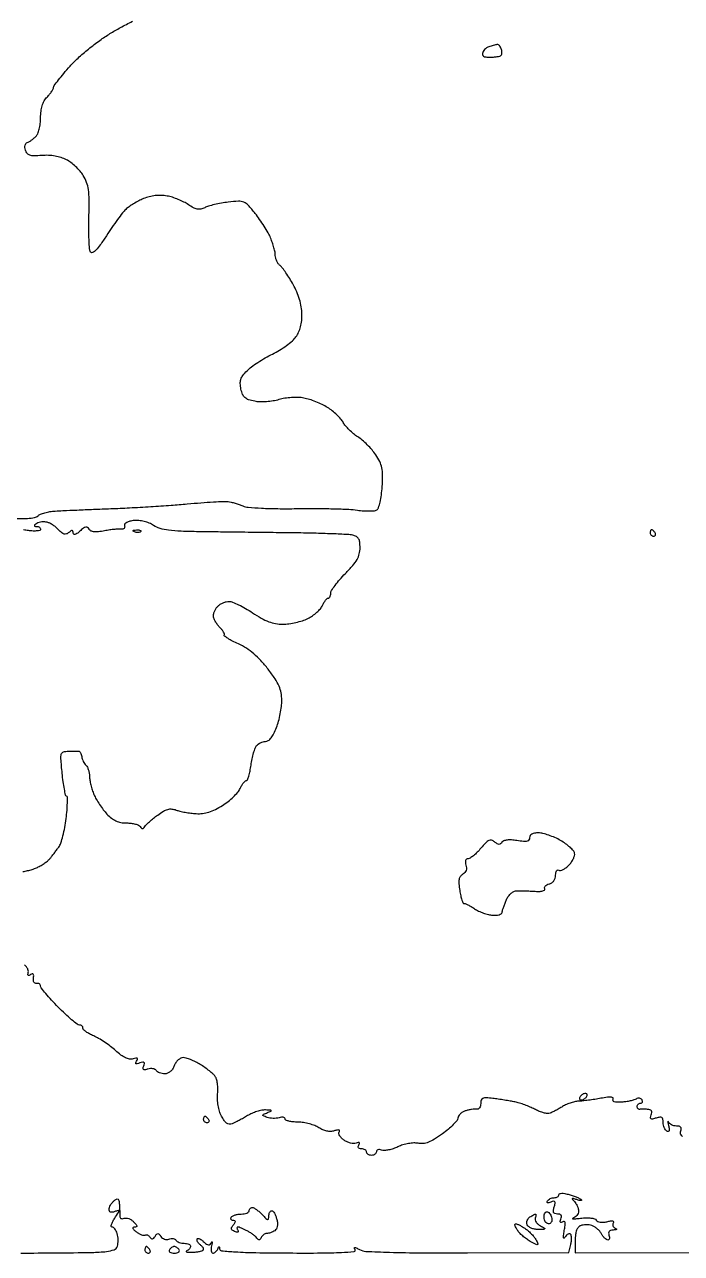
# Model space of a CAD drawing. Extents: x 0 to 102, y 0 to 135.
# Drawn here: x 51.7 to 68.74, y -0.01 to 31.89 of the extents above; entities that cross this region are included whole.
import ezdxf

# ---------------------------------------------------------------- set-up
doc = ezdxf.new("R2010")
doc.units = 0
doc.header["$MEASUREMENT"] = 0

msp = doc.modelspace()

# ---------------------------------------------------------------- linework, layer by layer
for points in [[(51.507437, 19.072223, 0.022229), (51.773407, 19.075423, 0.03048), (51.954638, 19.096802, 0.14567), (52.046606, 19.143249, -0.094953), (52.111094, 19.184369, -0.027713), (52.2232, 19.221879, -0.026764), (52.356735, 19.250895, -0.025773), (52.4943, 19.265936, -0.003043), (52.68948, 19.275955, -0.000535), (53.056361, 19.292156, -0.00058), (53.486624, 19.310194, -0.000522), (53.9325, 19.327903, 0.003471), (54.418361, 19.35007, 0.00237), (54.970172, 19.381709, 0.002388), (55.501952, 19.417279, 0.004819), (55.9206, 19.451348, -0.003821), (56.27315, 19.480747, -0.004916), (56.597664, 19.502106, -0.003799), (56.86956, 19.515248, -0.042157), (56.9781, 19.510516, -0.026749), (57.057923, 19.495882, -0.012439), (57.159726, 19.468835, -0.012283), (57.265454, 19.43507, -0.016764), (57.3588, 19.399163, 0.078985), (57.503154, 19.363364, 0.00869), (57.844419, 19.340097, 0.01), (58.26822, 19.327085, 0.006638), (58.7547, 19.328341, -0.004898), (59.237283, 19.331265, -0.00528), (59.707893, 19.324536, -0.005002), (60.111437, 19.310461, -0.025095), (60.336411, 19.289013, 0.018278), (60.496288, 19.27157, 0.021684), (60.648123, 19.267202, 0.021131), (60.774776, 19.27441, 0.114108), (60.839633, 19.29636, 0.175084), (60.883746, 19.351975, 0.024129), (60.924604, 19.496421, 0.024683), (60.958064, 19.682344, 0.016791), (60.978483, 19.896358, 0.014569), (60.988187, 20.195676, 0.050746), (60.969262, 20.387913, 0.064473), (60.914952, 20.54735, 0.034792), (60.810505, 20.727, 0.028643), (60.714234, 20.852734, 0.019028), (60.590553, 20.985823, 0.019177), (60.460162, 21.106232, 0.035077), (60.343872, 21.1923, -0.029926), (60.233973, 21.271901, -0.022828), (60.123484, 21.371246, -0.023296), (60.028264, 21.474234, -0.049141), (59.966747, 21.563876, 0.053544), (59.903271, 21.654653, 0.023011), (59.800961, 21.761605, 0.022452), (59.680511, 21.866539, 0.027554), (59.558818, 21.952808, 0.02752), (59.42228, 22.028565, 0.017655), (59.256474, 22.10186, 0.017744), (59.088523, 22.162299, 0.031491), (58.945948, 22.198247, 0.037593), (58.798229, 22.214394, 0.023987), (58.625369, 22.211932, 0.023797), (58.451017, 22.192713, 0.033443), (58.298459, 22.157919, -0.033238), (58.14992, 22.123978, -0.022384), (57.977018, 22.10428, -0.022588), (57.807252, 22.100289, -0.040969), (57.669193, 22.114637, -0.03307), (57.511437, 22.155181, -0.103101), (57.416916, 22.209697, -0.112958), (57.35687, 22.294305, -0.044037), (57.313659, 22.431936, -0.042014), (57.29463, 22.575008, -0.092004), (57.309476, 22.68411, -0.084928), (57.363592, 22.786012, -0.031952), (57.470658, 22.907712, -0.0368), (57.583707, 23.005242, -0.0143), (57.753189, 23.123612, -0.014066), (57.944788, 23.241857, -0.016941), (58.131387, 23.341609, 0.022932), (58.314202, 23.442171, 0.020434), (58.494433, 23.562747, 0.020934), (58.647519, 23.684616, 0.057655), (58.740536, 23.786199, 0.051749), (58.810065, 23.906843, 0.041182), (58.859798, 24.048745, 0.037991), (58.888688, 24.208569, 0.030749), (58.895905, 24.382766, 0.038627), (58.878301, 24.563148, 0.028288), (58.83222, 24.759021, 0.027271), (58.761733, 24.956928, 0.028252), (58.670833, 25.143592, 0.011741), (58.578404, 25.300213, 0.012541), (58.480655, 25.448857, 0.012181), (58.390501, 25.572209, 0.055699), (58.329008, 25.636034, -0.065503), (58.281458, 25.687357, -0.044432), (58.241286, 25.756295, -0.044425), (58.213919, 25.83126, -0.065403), (58.2048, 25.900676, 0.04962), (58.196666, 25.982441, 0.016156), (58.168896, 26.100706, 0.015924), (58.129362, 26.230912, 0.017289), (58.082575, 26.354761, 0.028247), (58.016271, 26.491233, 0.012737), (57.914893, 26.662599, 0.012564), (57.798379, 26.838588, 0.016755), (57.68338, 26.991939, 0.016142), (57.500251, 27.205331, 0.10922), (57.387006, 27.284768, 0.112197), (57.252142, 27.308012, 0.017447), (56.980755, 27.284157, 0.013875), (56.804333, 27.257438, 0.013101), (56.626231, 27.220544, 0.013183), (56.470318, 27.179597, 0.043768), (56.371593, 27.141229, -0.05932), (56.26815, 27.104678, -0.100997), (56.1768, 27.102866, -0.080596), (56.078276, 27.137974, -0.027225), (55.948593, 27.218846, 0.035861), (55.834305, 27.287408, 0.020399), (55.687568, 27.354325, 0.02029), (55.533527, 27.409944, 0.031415), (55.396307, 27.443977, 0.036812), (55.242779, 27.460423, 0.035881), (55.087159, 27.454412, 0.035711), (54.933281, 27.426136, 0.035679), (54.784944, 27.376245, 0.020796), (54.658809, 27.317268, 0.016158), (54.526675, 27.243138, 0.016436), (54.407812, 27.165865, 0.037538), (54.324997, 27.098297, 0.03678), (54.241717, 27.0067, 0.007715), (54.110704, 26.833972, 0.00805), (53.964692, 26.628312, 0.007543), (53.822105, 26.413594, -0.010612), (53.661921, 26.175559, -0.039), (53.546239, 26.035827, -0.084964), (53.464458, 25.975975, -0.38549), (53.412363, 25.990594, -0.120441), (53.386432, 26.068427, -0.008155), (53.371008, 26.303313, -0.011319), (53.363453, 26.587037, -0.008229), (53.367391, 26.9028, 0.007532), (53.373576, 27.34879, 0.033526), (53.35573, 27.609961, 0.054499), (53.308617, 27.799084, 0.051574), (53.221166, 27.977343, 0.03944), (53.136762, 28.091184, 0.025449), (53.022691, 28.209363, 0.025563), (52.898533, 28.314169, 0.043206), (52.783505, 28.386866, 0.044442), (52.647065, 28.442699, 0.032606), (52.487944, 28.480697, 0.031181), (52.316863, 28.499052, 0.030986), (52.144466, 28.49605, -0.016267), (51.943951, 28.486652, -0.081765), (51.833279, 28.503249, -0.144796), (51.765954, 28.549271, -0.094341), (51.720876, 28.632685, -0.054358), (51.707348, 28.699861, -0.077929), (51.711312, 28.760363, -0.098767), (51.731624, 28.806109, -0.159913), (51.765485, 28.831262, 0.053626), (51.811508, 28.852308, 0.020118), (51.871062, 28.891009, 0.019658), (51.933061, 28.938713, 0.022571), (51.988211, 28.989096, 0.097285), (52.037598, 29.062629, 0.036023), (52.077664, 29.181354, 0.033267), (52.104587, 29.323695, 0.030117), (52.1136, 29.473191, -0.030614), (52.123986, 29.642665, -0.045296), (52.155435, 29.78811, -0.05123), (52.208305, 29.91115, -0.060525), (52.2828, 30.01351, 0.018), (52.347581, 30.088267, 0.022084), (52.402297, 30.162705, 0.021238), (52.442119, 30.228061, 0.126867), (52.452, 30.266375, -0.160411), (52.466825, 30.311395, -0.005854), (52.576973, 30.456912, -0.010176), (52.714424, 30.626888, -0.00691), (52.87744, 30.814958, -0.02555), (53.084259, 31.024412, -0.013977), (53.357362, 31.260429, -0.013899), (53.648872, 31.485244, -0.021487), (53.91379, 31.661159, -0.01064), (54.184756, 31.816999, -0.007588), (54.494353, 31.980339, -0.007665)], [(51.653584, 9.90564, 0.019505), (51.774556, 9.928961, 0.019271), (51.897807, 9.962805, 0.027534), (52.003869, 10.002918, 0.024292), (52.10243, 10.052391, 0.019796), (52.202899, 10.114455, 0.020235), (52.290956, 10.179121, 0.048272), (52.349127, 10.235568, 0.008563), (52.399682, 10.297218, 0.00406), (52.462812, 10.37829, 0.004022), (52.527488, 10.464178, 0.005683), (52.583599, 10.541781, 0.072393), (52.63655, 10.64599, 0.017394), (52.692283, 10.832204, 0.017503), (52.741808, 11.052621, 0.016552), (52.776866, 11.2801, 0.009799), (52.798619, 11.496436, 0.015544), (52.807838, 11.682406, 0.009507), (52.807752, 11.833909, 0.299614), (52.787623, 11.863219, -0.24551), (52.763057, 11.892237, -0.007897), (52.73079, 12.047266, -0.01357), (52.699757, 12.236823, -0.00881), (52.673723, 12.45735, -0.004777), (52.639394, 12.836318, -0.087339), (52.650652, 12.956435, -0.262274), (52.704565, 13.010859, -0.069392), (52.830344, 13.0284, 0.00099), (52.916485, 13.028571, 0.001148), (52.998461, 13.029083, 0.001021), (53.067857, 13.029818, 0.006836), (53.102348, 13.030726, -0.207573), (53.126124, 13.021522, -0.068479), (53.149463, 12.991161, -0.054572), (53.168937, 12.946305, -0.038725), (53.181085, 12.892769, 0.045003), (53.195572, 12.832439, 0.030744), (53.2222, 12.76712, 0.03105), (53.255975, 12.706828, 0.053221), (53.292137, 12.662023, -0.083057), (53.326867, 12.613341, -0.037353), (53.356027, 12.540177, -0.035649), (53.375927, 12.456437, -0.040535), (53.3826, 12.374263, 0.042322), (53.390635, 12.279509, 0.018097), (53.416582, 12.154953, 0.017753), (53.453989, 12.023418, 0.022315), (53.498283, 11.904733, 0.029251), (53.558317, 11.783654, 0.016539), (53.64422, 11.644127, 0.016468), (53.740466, 11.508705, 0.025916), (53.832643, 11.39985, 0.038488), (53.950768, 11.29212, 0.059396), (54.068903, 11.220692, 0.061493), (54.197397, 11.180615, 0.044906), (54.346468, 11.1672, -0.029337), (54.463698, 11.160316, -0.035503), (54.571914, 11.139696, -0.038262), (54.657829, 11.109714, -0.15241), (54.699482, 11.073568, 0.051763), (54.729917, 11.03411, 0.206256), (54.757403, 11.022374, 0.205144), (54.784915, 11.034264, 0.051198), (54.815452, 11.073946, -0.061196), (54.854468, 11.122609, -0.011422), (54.938353, 11.200741, -0.012079), (55.041292, 11.287957, -0.010778), (55.15225, 11.373573, -0.024033), (55.300424, 11.472264, -0.068383), (55.414257, 11.52079, -0.09029), (55.517666, 11.529739, -0.06749), (55.629323, 11.503766, 0.032512), (55.727827, 11.473477, 0.013593), (55.863837, 11.445037, 0.013382), (56.011513, 11.422387, 0.016909), (56.149099, 11.409747, 0.044196), (56.316993, 11.414876, 0.045074), (56.480228, 11.449491, 0.040562), (56.648825, 11.516855, 0.025731), (56.833275, 11.620672, 0.025832), (56.979115, 11.723858, 0.023974), (57.117377, 11.84399, 0.024723), (57.229851, 11.962785, 0.070394), (57.291004, 12.058597, -0.024407), (57.332181, 12.138403, -0.033015), (57.377406, 12.205782, -0.03472), (57.420443, 12.254207, -0.196167), (57.451796, 12.267, 0.306577), (57.480477, 12.28641, 0.020401), (57.515376, 12.385043, 0.023836), (57.54874, 12.514828, 0.01506), (57.575788, 12.66885, -0.01528), (57.60424, 12.83045, -0.017188), (57.64162, 12.983721, -0.016658), (57.68201, 13.111172, -0.083374), (57.718231, 13.17645, -0.071746), (57.761295, 13.216941, -0.045805), (57.821042, 13.251136, -0.045191), (57.887263, 13.274409, -0.061989), (57.949865, 13.2822, 0.157165), (58.021974, 13.30544, 0.069998), (58.094914, 13.37523, 0.050788), (58.166818, 13.488351, 0.024984), (58.235606, 13.644578, 0.025919), (58.288638, 13.808448, 0.01699), (58.333347, 14.001848, 0.017103), (58.364114, 14.193711, 0.03121), (58.374, 14.351943, 0.045942), (58.355987, 14.547575, 0.058098), (58.302396, 14.721, 0.044442), (58.198043, 14.909949, 0.015517), (58.016277, 15.162174, 0.022261), (57.831805, 15.381188, 0.030345), (57.645724, 15.560047, 0.032903), (57.452852, 15.703397, 0.035831), (57.248091, 15.815723, -0.011609), (57.093655, 15.89096, -0.020552), (56.970549, 15.961061, -0.017158), (56.88165, 16.020978, -0.461294), (56.879663, 16.046063, 0.291081), (56.88558, 16.07266, 0.046062), (56.86172, 16.123383, 0.038956), (56.818645, 16.185066, 0.024483), (56.75955, 16.25025, -0.036574), (56.697499, 16.322109, -0.034193), (56.645032, 16.40382, -0.036032), (56.608702, 16.482948, -0.089837), (56.5974, 16.545343, -0.072518), (56.6061, 16.605013, -0.038733), (56.632902, 16.674736, -0.03757), (56.672001, 16.743099, -0.047729), (56.718257, 16.799143, -0.058031), (56.776736, 16.845422, -0.038948), (56.852593, 16.884498, -0.039072), (56.933172, 16.911176, -0.060477), (57.005856, 16.92, -0.095917), (57.096792, 16.902393, -0.017881), (57.252868, 16.833021, -0.018565), (57.431916, 16.737256, -0.01602), (57.6126, 16.6239, 0.019453), (57.841062, 16.482745, 0.03915), (58.032939, 16.393283, 0.046452), (58.21309, 16.344358, 0.043208), (58.403651, 16.327931, 0.034283), (58.559629, 16.338698, 0.021865), (58.738559, 16.371475, 0.021954), (58.912015, 16.419258, 0.037664), (59.0508, 16.475981, 0.035321), (59.170276, 16.546613, 0.030848), (59.284452, 16.636364, 0.032102), (59.377603, 16.730764, 0.075423), (59.430411, 16.81425, -0.02653), (59.467113, 16.887136, -0.035392), (59.508349, 16.948685, -0.038191), (59.548209, 16.992569, -0.191558), (59.578461, 17.0046, 0.187823), (59.603103, 17.014195, 0.08926), (59.624042, 17.041733, 0.069081), (59.63824, 17.082634, 0.049082), (59.643, 17.131009, -0.142975), (59.663485, 17.201182, -0.017696), (59.754831, 17.333722, -0.019728), (59.877911, 17.486462, -0.015136), (60.0237, 17.643585, 0.016677), (60.213954, 17.8499, 0.048449), (60.325725, 18.008215, 0.06682), (60.384404, 18.153237, 0.062843), (60.4044, 18.311705, 0.030216), (60.395662, 18.456162, 0.102306), (60.365675, 18.545236, 0.13466), (60.308267, 18.601402, 0.070082), (60.21405, 18.637599, 0.044376), (60.084031, 18.655681, 0.002565), (59.681995, 18.673526, 0.003885), (59.202463, 18.688616, 0.002846), (58.6701, 18.698198, 0.000032), (58.077415, 18.705454, 0.000023), (57.414807, 18.713493, 0.000023), (56.783752, 18.721092, 0.000049), (56.297564, 18.726877, -0.005778), (55.757142, 18.739501, -0.024039), (55.432374, 18.766511, -0.040482), (55.212567, 18.813813, -0.07192), (55.045041, 18.891962, 0.047242), (54.932896, 18.951154, 0.036146), (54.801146, 18.994666, 0.036319), (54.665364, 19.01855, 0.049542), (54.541178, 19.018862, 0.031934), (54.430032, 19.000886, 0.0695), (54.34943, 18.970274, 0.110341), (54.303591, 18.929946, 0.210936), (54.293389, 18.882934, -0.097047), (54.293735, 18.842678, -0.145076), (54.277814, 18.81157, -0.148638), (54.247868, 18.794642, -0.103547), (54.208789, 18.794133, 0.061932), (54.147628, 18.798398, 0.011831), (54.036336, 18.789728, 0.01245), (53.906137, 18.773196, 0.011169), (53.772095, 18.749698, -0.020056), (53.614789, 18.724994, -0.056054), (53.503295, 18.724585, -0.087277), (53.425861, 18.747055, -0.141095), (53.375409, 18.792835, 0.106983), (53.333304, 18.836542, 0.200673), (53.285977, 18.845881, 0.110743), (53.224892, 18.818467, 0.023286), (53.133965, 18.743574, -0.021245), (53.056405, 18.679158, -0.093466), (53.003456, 18.652647, -0.274635), (52.973181, 18.660644, -0.196602), (52.9596, 18.693847, 0.062585), (52.953684, 18.740923, 0.310362), (52.934654, 18.757577, 0.179548), (52.902149, 18.749682, 0.024791), (52.845542, 18.707258, -0.082434), (52.782855, 18.670677, -0.15428), (52.724798, 18.66733, -0.113264), (52.662974, 18.699056, -0.033898), (52.586262, 18.773065, 0.034521), (52.519347, 18.837461, 0.026664), (52.438358, 18.898252, 0.027302), (52.356222, 18.947039, 0.056464), (52.286686, 18.973897, 0.053847), (52.219136, 18.983981, 0.040242), (52.143857, 18.98098, 0.041103), (52.07253, 18.966339, 0.070152), (52.017215, 18.941326, 0.01642), (51.963873, 18.905022, 0.206584), (51.951769, 18.884502, 0.404466), (51.961859, 18.871041, 0.036678), (52.00785, 18.867095, -0.06936), (52.048268, 18.860956, -0.084605), (52.082536, 18.844061, -0.098662), (52.10546, 18.819317, -0.138516), (52.1136, 18.790499, -0.333779), (52.093676, 18.763977, -0.044315), (52.020408, 18.749611, -0.037027), (51.917972, 18.746432, -0.022046), (51.79635, 18.757049, -0.020794), (51.67279, 18.778609, -0.028456)], [(68.773347, 3.026712, -0.110055), (68.733207, 3.06787, -0.125198), (68.717425, 3.11808, -0.105856), (68.726067, 3.173213, 0.085331), (68.737018, 3.228322, 0.18913), (68.72265, 3.267938, 0.157754), (68.682408, 3.291847, 0.055848), (68.614995, 3.2994, -0.060696), (68.550387, 3.307272, -0.056998), (68.488084, 3.330464, -0.061241), (68.437268, 3.364677, -0.106743), (68.406931, 3.40515, 0.08768), (68.394141, 3.423628, 0.677686), (68.387488, 3.420809, 0.048128), (68.392053, 3.38208, 0.008272), (68.408944, 3.309956, -0.021709), (68.42705, 3.222079, -0.113556), (68.423796, 3.173126, -0.326562), (68.402272, 3.156864, -0.143291), (68.365864, 3.166898, -0.105924), (68.329958, 3.201343, -0.051295), (68.299714, 3.257692, -0.047625), (68.279143, 3.325407, -0.049978), (68.2722, 3.394694, 0.049798), (68.263858, 3.478243, 0.207798), (68.235585, 3.518799, 0.180329), (68.183488, 3.529111, 0.036497), (68.090202, 3.506838, -0.021662), (67.996647, 3.481548, -0.194319), (67.955524, 3.488318, -0.309717), (67.941909, 3.518555, -0.047236), (67.960647, 3.585737, 0.069459), (67.974715, 3.646444, 0.164934), (67.963927, 3.690929, 0.165674), (67.928359, 3.719551, 0.070224), (67.867695, 3.732418, 0.00873), (67.807376, 3.735518, 0.008469), (67.746371, 3.736551, 0.008409), (67.692706, 3.735648, 0.030752), (67.65885, 3.732418, -0.137085), (67.634686, 3.735231, -0.119953), (67.614038, 3.750194, -0.101574), (67.600172, 3.775428, -0.075146), (67.5954, 3.807, -0.105053), (67.602258, 3.83928, -0.099167), (67.621718, 3.866749, -0.09642), (67.650793, 3.88516, -0.093332), (67.684993, 3.8916, 0.111402), (67.714931, 3.898354, 0.183522), (67.732658, 3.916857, 0.159256), (67.735037, 3.94472, 0.080893), (67.721447, 3.97758, 0.116283), (67.693498, 4.005546, 0.101326), (67.654571, 4.019852, 0.093912), (67.610581, 4.018223, 0.084441), (67.568404, 4.000748, -0.068817), (67.511963, 3.975282, -0.018499), (67.416461, 3.950954, -0.018375), (67.304839, 3.931137, -0.018072), (67.191443, 3.919437, -0.020504), (67.072047, 3.916372, -0.07787), (66.998734, 3.929014, -0.210729), (66.969116, 3.956142, -0.246684), (66.971748, 3.993753, 0.333226), (66.968574, 4.02903, 0.192151), (66.928353, 4.048861, 0.0536), (66.828895, 4.046007, 0.011229), (66.656606, 4.018513, -0.006967), (66.49821, 3.991849, -0.00592), (66.330303, 3.968016, -0.005975), (66.176892, 3.949953, -0.016705), (66.068879, 3.942178, 0.048165), (65.970904, 3.928901, 0.025798), (65.853538, 3.894828, 0.025441), (65.736319, 3.847329, 0.036058), (65.638026, 3.792612, -0.015528), (65.546735, 3.736768, -0.014831), (65.450766, 3.685792, -0.01495), (65.36342, 3.64587, -0.050112), (65.303347, 3.627374, -0.095372), (65.240837, 3.626851, -0.026245), (65.144716, 3.649792, -0.025515), (65.036403, 3.687836, -0.024171), (64.9305, 3.737323, 0.02036), (64.814871, 3.792431, 0.013071), (64.6767, 3.847281, 0.013137), (64.538386, 3.89396, 0.023907), (64.4229, 3.923622, 0.007639), (64.30307, 3.946459, 0.00379), (64.150462, 3.971943, 0.003761), (63.991826, 3.995978, 0.005506), (63.85185, 4.014539, 0.015601), (63.674597, 4.030467, 0.112654), (63.590625, 4.016404, 0.218254), (63.548766, 3.971537, 0.080412), (63.5346, 3.88402, -0.061895), (63.526753, 3.820869, -0.092961), (63.503536, 3.770599, -0.121521), (63.469088, 3.740936, -0.166166), (63.42885, 3.735277, 0.062714), (63.375255, 3.73873, 0.021894), (63.298249, 3.730638, 0.021344), (63.213387, 3.714214, 0.023321), (63.13275, 3.690985, 0.052948), (63.059948, 3.657339, 0.05815), (62.998315, 3.61001, 0.065953), (62.956365, 3.556845, 0.134889), (62.9424, 3.506021, -0.171835), (62.920029, 3.442847, -0.02296), (62.824688, 3.335581, -0.024368), (62.695141, 3.215003, -0.018267), (62.54168, 3.094841, -0.01735), (62.334717, 2.955345, -0.047554), (62.177196, 2.876646, -0.066524), (62.041911, 2.844191, -0.075139), (61.908567, 2.850517, 0.059914), (61.796794, 2.85922, 0.032666), (61.659792, 2.844466, 0.031397), (61.516921, 2.810204, 0.036248), (61.386405, 2.759491, -0.02954), (61.265588, 2.710673, -0.031348), (61.142212, 2.677553, -0.03303), (61.03327, 2.662916, -0.108909), (60.962018, 2.673645, 0.060807), (60.910494, 2.686524, 0.106868), (60.866944, 2.682618, 0.150401), (60.838339, 2.663008, 0.169416), (60.8274, 2.631651, -0.134459), (60.817619, 2.595938, -0.100435), (60.790123, 2.56551, -0.087143), (60.748993, 2.545034, -0.072144), (60.7005, 2.538, -0.064853), (60.651986, 2.544319, -0.082425), (60.610877, 2.562851, -0.098894), (60.583377, 2.590337, -0.148195), (60.5736, 2.6226, 0.153634), (60.563446, 2.654865, 0.097988), (60.534856, 2.682349, 0.080552), (60.492138, 2.700894, 0.062283), (60.441707, 2.7072, -0.067586), (60.392202, 2.713922, -0.171774), (60.362895, 2.734412, -0.201622), (60.355714, 2.766151, -0.094824), (60.370985, 2.806177, 0.05532), (60.39018, 2.846629, 0.335539), (60.383438, 2.867324, 0.216439), (60.356422, 2.872298, 0.030554), (60.30109, 2.854859, -0.103344), (60.237891, 2.844631, -0.048516), (60.155554, 2.856441, -0.045211), (60.06839, 2.886275, -0.047755), (59.989697, 2.930871, -0.044723), (59.924675, 2.985682, -0.062377), (59.878294, 3.045888, -0.079566), (59.856313, 3.102055, -0.194344), (59.863679, 3.145052, 0.154491), (59.871699, 3.176857, 0.333477), (59.856278, 3.195044, 0.110413), (59.811204, 3.195215, 0.022803), (59.734052, 3.174548, -0.071984), (59.642985, 3.159514, -0.055351), (59.542509, 3.168652, -0.051098), (59.438634, 3.201172, -0.043661), (59.337531, 3.255459, 0.053847), (59.232286, 3.309245, 0.026776), (59.089524, 3.355184, 0.026221), (58.934911, 3.387388, 0.034795), (58.791773, 3.399348, -0.022737), (58.664088, 3.406924, -0.036229), (58.55647, 3.426192, -0.041182), (58.479108, 3.452854, -0.29748), (58.4586, 3.484274, 0.226833), (58.445927, 3.510771, 0.122503), (58.412398, 3.526342, 0.079617), (58.361578, 3.527973, 0.04516), (58.301318, 3.514683, -0.051365), (58.229878, 3.499852, -0.03283), (58.145064, 3.496762, -0.032836), (58.060607, 3.504799, -0.051517), (57.990254, 3.523775, -0.010253), (57.894532, 3.562777, -0.319878), (57.882001, 3.583484, -0.278999), (57.896938, 3.604444, -0.008529), (57.999485, 3.646648, 0.007801), (58.093333, 3.685111, 0.4755), (58.097714, 3.700435, 0.233523), (58.077262, 3.711681, 0.004334), (57.951, 3.716138, 0.056832), (57.851886, 3.7075, 0.026625), (57.727074, 3.675137, 0.025969), (57.598379, 3.626862, 0.033019), (57.4857, 3.568656, -0.008492), (57.377722, 3.505991, -0.007503), (57.26316, 3.444317, -0.007557), (57.15825, 3.39185, -0.022627), (57.084517, 3.360383, -0.112246), (57.008456, 3.350085, -0.133534), (56.940732, 3.375151, -0.088939), (56.875635, 3.441829, -0.029696), (56.805671, 3.559445, -0.046519), (56.755635, 3.683178, -0.030362), (56.72041, 3.833214, -0.029808), (56.702971, 3.990683, -0.03761), (56.706559, 4.137191, 0.029218), (56.712058, 4.270419, 0.029334), (56.701971, 4.403201, 0.03068), (56.679313, 4.517433, 0.093828), (56.64551, 4.588448, 0.052278), (56.590254, 4.649472, 0.015155), (56.493005, 4.731416, 0.01506), (56.37714, 4.817641, 0.015551), (56.257504, 4.895775, 0.020234), (56.133696, 4.96454, 0.020536), (56.005335, 5.022705, 0.020834), (55.889875, 5.063903, 0.074881), (55.812756, 5.075684, 0.121318), (55.749369, 5.060215, 0.065284), (55.683096, 5.013779, 0.059021), (55.624127, 4.945356, 0.057587), (55.5822, 4.8645, -0.056426), (55.53803, 4.778834, -0.068434), (55.478123, 4.711275, -0.076329), (55.408433, 4.667938, -0.101338), (55.335487, 4.653, -0.048105), (55.267837, 4.659524, -0.046854), (55.202053, 4.678862, -0.0507), (55.147582, 4.70728, -0.109191), (55.114773, 4.741041, 0.140255), (55.081966, 4.770909, 0.07293), (55.02889, 4.788159, 0.06333), (54.964641, 4.790868, 0.055804), (54.898813, 4.777809, -0.029046), (54.820163, 4.757789, -0.210762), (54.783027, 4.76626, -0.283801), (54.770918, 4.79675, -0.047881), (54.788452, 4.859927, 0.041392), (54.806878, 4.923132, 0.287181), (54.796069, 4.95199, 0.229727), (54.762311, 4.958886, 0.029079), (54.689441, 4.935683, -0.020947), (54.618978, 4.911978, -0.209519), (54.588855, 4.915929, -0.366604), (54.581593, 4.937515, -0.043859), (54.606016, 4.986087, 0.053801), (54.62909, 5.034336, 0.355713), (54.620683, 5.057737, 0.192456), (54.586989, 5.063246, 0.022293), (54.511618, 5.042974, -0.119126), (54.422127, 5.036681, -0.069123), (54.318782, 5.069213, -0.050667), (54.199188, 5.141592, -0.02367), (54.059689, 5.257388, 0.021594), (53.928068, 5.367569, 0.015654), (53.772746, 5.479037, 0.015864), (53.618311, 5.575741, 0.032997), (53.491165, 5.639013, -0.023898), (53.38479, 5.689557, -0.032901), (53.294993, 5.745497, -0.03452), (53.230304, 5.799097, -0.205277), (53.2134, 5.838535, 0.111567), (53.206206, 5.870376, 0.100083), (53.185858, 5.897482, 0.094567), (53.155439, 5.915666, 0.087779), (53.119639, 5.922, -0.167102), (53.063567, 5.941278, -0.009511), (52.919429, 6.058149, -0.0137), (52.751308, 6.207918, -0.009565), (52.569739, 6.385485, -0.00868), (52.394977, 6.569339, -0.012556), (52.247591, 6.738206, -0.008237), (52.131583, 6.882844, -0.166391), (52.1136, 6.935385, 0.130394), (52.10531, 6.966634, 0.125453), (52.082536, 6.990203, 0.108552), (52.048245, 7.002205, 0.079624), (52.00785, 7.00065, -0.149767), (51.968516, 7.004594, -0.162833), (51.939687, 7.029884, -0.116275), (51.925738, 7.075564, -0.058684), (51.928908, 7.13604, 0.036369), (51.93534, 7.202208, 0.175269), (51.923532, 7.237506, 0.286424), (51.89671, 7.247087, 0.084883), (51.854483, 7.230014, -0.050423), (51.813408, 7.21003, -0.278684), (51.790277, 7.214515, -0.253016), (51.782002, 7.237904, -0.044), (51.793696, 7.284974, 0.169788), (51.793422, 7.340632, 0.063517), (51.757689, 7.411303, 0.053589), (51.695454, 7.484878, 0.042691)], [(51.604288, 0.001965, 0.002265), (52.49169, 0.005746, 0.002046), (53.443383, 0.018006, 0.0225), (53.824288, 0.041639, 0.064178), (54.019098, 0.088309, 0.228914), (54.104791, 0.17894, 0.0495), (54.120304, 0.252293, 0.029733), (54.12476, 0.341261, 0.029571), (54.118589, 0.431178, 0.044949), (54.1017, 0.5076, 0.040689), (54.075185, 0.572349, 0.050499), (54.040023, 0.627098, 0.059019), (54.001989, 0.664804, 0.16733), (53.967149, 0.6768, -0.398364), (53.948156, 0.694787, -0.087036), (53.954044, 0.743945, -0.048363), (53.984287, 0.817624, -0.023476), (54.03607, 0.905379, 0.004168), (54.130811, 1.052634, 0.138888), (54.142591, 1.092494, 0.501842), (54.124664, 1.106175, 0.022021), (54.038021, 1.077234, -0.049613), (53.974357, 1.059802, -0.135089), (53.928268, 1.064447, -0.189408), (53.900422, 1.090045, -0.113749), (53.8902, 1.134396, -0.088115), (53.899299, 1.185625, -0.043331), (53.927477, 1.245765, -0.041198), (53.968545, 1.304887, -0.047186), (54.0171, 1.3536, -0.035689), (54.086151, 1.40304, -0.294981), (54.12294, 1.402169, -0.209802), (54.145875, 1.365573, -0.019984), (54.157327, 1.258209, -0.004081), (54.162223, 1.174101, -0.003729), (54.165914, 1.087359, -0.00373), (54.168054, 1.009836, -0.012132), (54.167842, 0.95844, 0.129985), (54.175854, 0.924247, 0.156726), (54.199406, 0.901353, 0.129803), (54.235806, 0.893894, 0.07775), (54.279241, 0.903207, -0.119612), (54.332849, 0.910124, -0.060375), (54.399593, 0.894469, -0.054791), (54.468405, 0.860337, -0.053919), (54.528569, 0.811917, -0.018142), (54.591013, 0.744769, -0.137144), (54.609288, 0.705975, -0.353352), (54.596526, 0.683247, -0.089176), (54.551893, 0.674109, 0.142722), (54.518358, 0.663456, 0.351919), (54.511157, 0.640416, 0.114983), (54.53712, 0.602695, 0.022777), (54.600613, 0.549919, 0.03372), (54.666928, 0.506423, 0.043008), (54.733449, 0.476145, 0.048945), (54.791002, 0.461856, 0.176584), (54.827418, 0.46939, -0.141936), (54.857223, 0.47769, -0.099737), (54.891485, 0.470415, -0.084581), (54.925021, 0.448597, -0.068021), (54.952429, 0.415348, 0.075069), (54.983614, 0.378581, 0.219778), (55.014734, 0.369469, 0.170395), (55.047692, 0.386854, 0.043793), (55.085175, 0.435118, -0.033728), (55.127921, 0.492503, -0.224957), (55.159578, 0.506663, -0.216238), (55.191426, 0.491362, -0.031196), (55.235262, 0.431822, 0.093231), (55.274335, 0.390563, 0.079049), (55.32797, 0.363391, 0.078712), (55.387611, 0.354131, 0.091088), (55.444052, 0.364678, -0.06241), (55.49853, 0.37811, -0.070031), (55.55248, 0.376883, -0.080025), (55.597692, 0.361786, -0.134611), (55.626784, 0.334705, 0.115092), (55.657664, 0.303661, 0.049476), (55.710333, 0.277566, 0.045411), (55.77447, 0.25979, 0.044932), (55.840993, 0.2538, -0.045267), (55.903847, 0.248098, -0.06516), (55.956964, 0.23102, -0.085136), (55.992849, 0.205881, -0.20007), (56.0052, 0.17625, -0.116466), (55.997423, 0.143315, -0.062934), (55.974136, 0.108496, -0.057441), (55.939891, 0.077173, -0.057612), (55.89945, 0.054498, 0.370031), (55.892039, 0.039766, 0.294283), (55.905531, 0.027054, 0.044704), (55.969307, 0.021049, 0.012807), (56.06865, 0.023143, 0.02106), (56.174023, 0.032525, 0.033399), (56.262833, 0.050315, 0.036074), (56.327378, 0.072899, 0.298984), (56.3436, 0.097602, 0.109565), (56.337527, 0.124982, 0.050628), (56.318749, 0.156475, 0.046764), (56.291363, 0.186933, 0.047897), (56.259, 0.2115, -0.069771), (56.226635, 0.238369, -0.052659), (56.199251, 0.275663, -0.053385), (56.180644, 0.317166, -0.078865), (56.1744, 0.356505, -0.304733), (56.188959, 0.378174, -0.177761), (56.221525, 0.37934, -0.074784), (56.273153, 0.353415, -0.030238), (56.334826, 0.30404, 0.022406), (56.418696, 0.234713, 0.12179), (56.472514, 0.211731, 0.230927), (56.512326, 0.22373, 0.099956), (56.545545, 0.269778, -0.055976), (56.560221, 0.294399, -0.70398), (56.567194, 0.292201, -0.061984), (56.564333, 0.258678, -0.008553), (56.548618, 0.19035, 0.039709), (56.536564, 0.117413, 0.067975), (56.539724, 0.055915, 0.102207), (56.55663, 0.014879, 0.249042), (56.584649, 0, 0.110395), (56.619657, 0.007825, 0.064777), (56.65598, 0.031064, 0.059929), (56.68805, 0.065314, 0.062405), (56.710571, 0.10575, -0.015004), (56.731385, 0.15318, -0.255951), (56.744707, 0.162814, -0.404085), (56.75501, 0.155093, -0.023175), (56.759921, 0.11195, 0.367502), (56.809577, 0.060879, 0.008622), (57.168599, 0.032877, 0.01104), (57.696637, 0.01253, 0.002841), (58.549952, 0.003354, 0.002651), (59.406203, 0.003551, 0.011199), (59.919287, 0.017886, 0.011058), (60.250028, 0.041887, 0.556021), (60.274042, 0.090195, -0.068477), (60.25657, 0.129656, -0.496784), (60.267181, 0.143847, -0.114446), (60.305388, 0.135252, -0.010551), (60.392485, 0.090977, 0.111056), (60.55648, 0.045556, 0.004669), (61.164552, 0.021433, 0.006321), (61.99815, 0.006701, 0.002222), (63.194906, 0.006001), (65.819625, 0.01613), (65.871673, 0.223505, 0.029961), (65.887399, 0.307078, 0.036278), (65.89167, 0.386725, 0.039296), (65.885257, 0.452281, 0.153525), (65.86666, 0.48794, 0.195711), (65.838611, 0.499761, 0.117952), (65.802896, 0.491681, 0.083787), (65.764488, 0.464, 0.052165), (65.729718, 0.42055, -0.102609), (65.700216, 0.390437, -0.550652), (65.683226, 0.397934, -0.075268), (65.683326, 0.457347, -0.009499), (65.705224, 0.584205, 0.014369), (65.727021, 0.718252, 0.078182), (65.725291, 0.791574, 0.281234), (65.702215, 0.817467, 0.215267), (65.663775, 0.812461, -0.060678), (65.625005, 0.794569, -0.33846), (65.604789, 0.801755, -0.20758), (65.600151, 0.829235, -0.031069), (65.61732, 0.883906, 0.071937), (65.63022, 0.940849, 0.173362), (65.619098, 0.981969, 0.171999), (65.584335, 1.006927, 0.070617), (65.52605, 1.0152, -0.076788), (65.461627, 1.025153, -0.211141), (65.427897, 1.054899, -0.150588), (65.420743, 1.108381, -0.03536), (65.442162, 1.197198, 0.021398), (65.46782, 1.291914, 0.202477), (65.460541, 1.33242, 0.306511), (65.429521, 1.345484, 0.042569), (65.358869, 1.325067, -0.03167), (65.304677, 1.308119, -0.140571), (65.271661, 1.309426, -0.339783), (65.260452, 1.325922, -0.124473), (65.269499, 1.354569, -0.089092), (65.298227, 1.386588, -0.053261), (65.341813, 1.413633, -0.051131), (65.392628, 1.431997, -0.061228), (65.443093, 1.4382, 0.0627), (65.489705, 1.444068, 0.080864), (65.52919, 1.461316, 0.098149), (65.555614, 1.486882, 0.152728), (65.565, 1.516894, -0.313552), (65.583664, 1.54373, -0.086612), (65.637001, 1.553581, -0.050784), (65.720662, 1.545893, -0.021547), (65.83029, 1.519505, -0.013864), (65.935668, 1.486094, -0.016542), (66.032914, 1.448618, -0.015416), (66.112136, 1.412118, -0.095544), (66.14754, 1.385031, -0.324849), (66.149054, 1.369784, -0.271946), (66.134534, 1.361651, -0.062196), (66.09216, 1.367826, -0.018996), (66.0303, 1.387433, 0.007958), (65.939134, 1.418558, 0.238817), (65.915855, 1.414903, 0.444076), (65.913985, 1.398031, 0.014059), (65.96685, 1.341692, -0.057664), (66.007344, 1.290212, -0.038731), (66.041536, 1.223544, -0.038866), (66.064882, 1.152805, -0.060343), (66.0726, 1.089083, -0.093713), (66.061466, 1.030202, -0.074214), (66.02911, 0.973941, -0.073045), (65.981123, 0.928796, -0.085297), (65.92455, 0.90224, 0.293967), (65.916476, 0.893223, 0.465822), (65.922486, 0.886279, 0.022041), (65.99965, 0.890803, 0.005473), (66.125425, 0.90515, -0.022961), (66.271946, 0.916693, -0.038962), (66.394757, 0.91114, -0.04764), (66.486638, 0.89076, -0.177772), (66.532459, 0.854803, 0.151204), (66.571006, 0.821193, 0.069319), (66.63579, 0.802667, 0.056567), (66.718165, 0.800434, 0.040021), (66.809503, 0.815728, -0.020259), (66.903739, 0.83536, -0.093874), (66.959108, 0.834124, -0.29818), (66.978891, 0.814194, -0.191207), (66.972991, 0.780964, 0.111577), (66.960085, 0.743448, 0.119381), (66.965052, 0.705018, 0.113206), (66.9875, 0.671608, 0.092889), (67.023823, 0.648405, -0.068256), (67.054089, 0.631094, -0.456596), (67.054977, 0.615874, -0.161432), (67.030342, 0.603902, -0.022446), (66.972999, 0.598879, 0.060073), (66.907547, 0.588149, 0.152814), (66.867881, 0.561833, 0.177496), (66.853745, 0.520616, 0.086586), (66.864594, 0.4653, -0.053687), (66.877477, 0.416699, -0.096811), (66.875788, 0.375677, -0.145121), (66.860302, 0.348779, -0.192362), (66.834321, 0.3384, -0.149709), (66.797962, 0.349536, -0.045514), (66.752851, 0.386419, -0.041034), (66.707168, 0.439309, -0.034765), (66.667866, 0.501871, 0.052885), (66.622828, 0.568118, 0.037807), (66.559851, 0.631994, 0.038353), (66.489657, 0.684282, 0.064146), (66.423008, 0.715289, 0.04715), (66.352598, 0.730525, 0.032533), (66.271086, 0.734917, 0.032884), (66.191402, 0.728772, 0.055984), (66.126818, 0.711967, 0.127345), (66.065124, 0.667948, 0.086576), (66.021676, 0.59294, 0.061243), (65.996026, 0.483373, 0.026913), (65.988, 0.334366), (65.988, 0.010034), (68.97015, 0.013412, 0.001449)]]:
    msp.add_lwpolyline(points, format="xyb")
for points in [[(63.969699, 31.376786, 0.011867), (63.939938, 31.370685, 0.00271), (63.889906, 31.358898, 0.002802), (63.832366, 31.344671, 0.002725), (63.774453, 31.32967, 0.063511), (63.717099, 31.306379, 0.04789), (63.661218, 31.267463, 0.048784), (63.615027, 31.219759, 0.076497), (63.586758, 31.170284, 0.125615), (63.580232, 31.114511, 0.220134), (63.604702, 31.076063, 0.11599), (63.666539, 31.05421, 0.027195), (63.776955, 31.0482, 0.019624), (63.871417, 31.051909, 0.023895), (63.959223, 31.063055, 0.023455), (64.030788, 31.07913, 0.130113), (64.064571, 31.098771, 0.131935), (64.080679, 31.126706, 0.057779), (64.086915, 31.169334, 0.05155), (64.083285, 31.218843, 0.04759), (64.06962, 31.267971, 0.040387), (64.048193, 31.312654, 0.053789), (64.02149, 31.34887, 0.065432), (63.993825, 31.372044, 0.188462)], [(54.60225, 18.774521, -0.028489), (54.661147, 18.773591, -0.077125), (54.701754, 18.764224, -0.208169), (54.717197, 18.748603, -0.296942), (54.713288, 18.730087, -0.126455), (54.685629, 18.713739, -0.060344), (54.644572, 18.707042, -0.05415), (54.597403, 18.710208, -0.051402), (54.551137, 18.723409, -0.054073), (54.515887, 18.742152, -0.470617), (54.514428, 18.75757, -0.168741), (54.539111, 18.769526, -0.018894)], [(67.971107, 18.7812, 0.210953), (67.956841, 18.774901, 0.081139), (67.944759, 18.756349, 0.061769), (67.936536, 18.728989, 0.042167), (67.9338, 18.6966, 0.105053), (67.940658, 18.66432, 0.099167), (67.960118, 18.636851, 0.09642), (67.989193, 18.61844, 0.093332), (68.023393, 18.612, 0.108972), (68.053421, 18.618623, 0.182303), (68.071309, 18.636851, 0.161196), (68.073941, 18.664274, 0.082592), (68.0607, 18.6966, 0.029505), (68.037943, 18.728983, 0.035638), (68.012814, 18.756349, 0.038439), (67.988935, 18.775655, 0.151918)], [(65.03625, 10.909731, 0.038434), (64.934979, 10.903539, 0.088371), (64.862615, 10.880026, 0.129196), (64.819472, 10.840041, 0.142554), (64.8036, 10.7855, -0.15455), (64.78494, 10.726572, -0.184837), (64.736915, 10.694285, -0.081128), (64.644415, 10.688315, -0.01528), (64.475825, 10.710014, 0.023131), (64.332255, 10.726206, 0.045654), (64.217638, 10.723319, 0.061396), (64.134118, 10.702962, 0.165361), (64.087594, 10.664605, -0.089629), (64.051667, 10.62465, -0.180204), (64.011766, 10.612172, -0.12562), (63.962824, 10.627496, -0.034855), (63.896969, 10.674813, 0.097506), (63.818981, 10.717249, 0.18606), (63.748809, 10.712753, 0.095391), (63.667614, 10.654529, 0.015716), (63.53879, 10.509721, -0.020975), (63.443773, 10.405152, -0.026206), (63.346827, 10.316829, -0.02603), (63.260017, 10.252943, -0.146634), (63.205488, 10.2366, 0.148613), (63.166005, 10.2246, 0.167267), (63.142107, 10.19311, 0.110325), (63.137063, 10.141797, 0.046419), (63.151907, 10.073679, -0.068013), (63.164628, 10.000239, -0.092543), (63.154678, 9.933892, -0.097733), (63.122191, 9.878225, -0.08457), (63.06948, 9.835691, 0.110563), (63.007426, 9.780109, 0.110162), (62.974891, 9.703304, 0.066813), (62.96943, 9.589199, 0.018241), (62.991437, 9.409834, 0.014551), (63.016769, 9.276436, 0.024557), (63.046676, 9.16661, 0.022109), (63.077075, 9.085647, 0.379006), (63.100715, 9.074435, -0.167684), (63.133018, 9.072801, -0.017142), (63.204064, 9.041318, -0.019895), (63.288198, 8.996313, -0.0146), (63.377854, 8.940081, 0.036444), (63.481054, 8.88147, 0.024478), (63.6063, 8.829295, 0.024694), (63.73323, 8.790532, 0.043925), (63.841053, 8.773218, 0.033643), (63.933356, 8.772833, 0.050578), (64.012718, 8.78598, 0.06454), (64.069084, 8.809422, 0.239304), (64.089487, 8.8407, -0.044532), (64.098832, 8.887467, -0.008887), (64.124345, 8.96879, -0.009335), (64.157602, 9.062676, -0.008581), (64.195245, 9.15795, -0.048918), (64.243319, 9.24782, -0.050292), (64.30755, 9.325733, -0.055412), (64.377435, 9.381114, -0.120789), (64.441956, 9.402425, -0.018657), (64.521126, 9.405696, -0.00532), (64.644154, 9.404876, -0.005349), (64.78311, 9.400984, -0.005648), (64.919449, 9.394162, 0.019263), (65.050863, 9.39117, 0.052367), (65.143186, 9.402339, 0.117281), (65.190133, 9.425514, 0.37422), (65.195351, 9.457319, -0.195364), (65.189396, 9.492493, -0.131875), (65.208439, 9.529035, -0.090422), (65.251497, 9.561619, -0.052968), (65.312152, 9.584562, 0.082505), (65.380866, 9.615282, 0.086725), (65.4346, 9.666156, 0.084981), (65.468666, 9.733193, 0.075293), (65.4804, 9.810673, -0.043738), (65.486209, 9.876957, -0.095103), (65.504345, 9.924491, -0.173223), (65.53111, 9.945856, -0.224716), (65.561914, 9.942407, 0.198739), (65.605538, 9.935313, 0.056328), (65.671621, 9.958964, 0.047366), (65.746986, 10.005264, 0.034975), (65.820916, 10.069516, 0.041482), (65.886874, 10.147431, 0.042399), (65.938525, 10.23462, 0.046042), (65.969674, 10.317866, 0.115089), (65.972052, 10.382336, 0.131893), (65.940458, 10.44698, 0.029817), (65.854036, 10.53496, 0.0289), (65.738774, 10.627583, 0.024545), (65.6073, 10.711865, 0.02516), (65.460668, 10.786473, 0.021707), (65.299964, 10.850094, 0.02228), (65.149006, 10.894977, 0.057231)], [(66.251786, 4.1454, 0.085235), (66.215558, 4.139179, 0.053414), (66.176678, 4.120549, 0.051777), (66.141173, 4.093162, 0.064269), (66.1149, 4.0608, 0.076764), (66.10121, 4.02845, 0.154201), (66.102824, 4.001051, 0.186277), (66.11917, 3.982904, 0.117858), (66.147214, 3.9762, 0.085235), (66.183442, 3.982421, 0.053414), (66.222322, 4.001051, 0.051777), (66.257827, 4.028438, 0.064269), (66.2841, 4.0608, 0.076764), (66.29779, 4.09315, 0.154201), (66.296176, 4.120549, 0.186277), (66.27983, 4.138696, 0.117858)], [(56.380907, 3.5532, -0.151918), (56.398735, 3.547655, -0.038439), (56.422614, 3.528349, -0.035638), (56.447743, 3.500983, -0.029505), (56.4705, 3.4686, -0.082592), (56.483741, 3.436274, -0.161196), (56.481109, 3.408851, -0.182303), (56.463221, 3.390623, -0.108972), (56.433193, 3.384, -0.093332), (56.398993, 3.39044, -0.09642), (56.369918, 3.408851, -0.099167), (56.350458, 3.43632, -0.105053), (56.3436, 3.4686, -0.042167), (56.346336, 3.500989, -0.061769), (56.354559, 3.528349, -0.081139), (56.366641, 3.546901, -0.210953)], [(57.609304, 1.1844, -0.13221), (57.651382, 1.173076, -0.026125), (57.717396, 1.130012, -0.02602), (57.791101, 1.07013, -0.021616), (57.863104, 0.999248, 0.009796), (57.960252, 0.898984, 0.136109), (58.003798, 0.874567, 0.420175), (58.028164, 0.889677, 0.055097), (58.0356, 0.956948, -0.05083), (58.041171, 1.011609, -0.070784), (58.057757, 1.057837, -0.090879), (58.082236, 1.088922, -0.182607), (58.111029, 1.0998, -0.21544), (58.143852, 1.084969, -0.047878), (58.180861, 1.033816, -0.041532), (58.21573, 0.961193, -0.029685), (58.242835, 0.875175, -0.038226), (58.260146, 0.774015, -0.068897), (58.25641, 0.690126, -0.088376), (58.232127, 0.625293, -0.11828), (58.188556, 0.58037, -0.03361), (58.138959, 0.553404, -0.025458), (58.081412, 0.530426, -0.026), (58.024928, 0.514366, -0.053023), (57.9792, 0.508895, 0.094496), (57.938262, 0.500531, 0.064411), (57.896889, 0.476916, 0.06209), (57.861362, 0.442378, 0.07263), (57.837591, 0.40185, -0.05387), (57.813901, 0.357766, -0.217917), (57.788393, 0.342443, -0.211786), (57.759581, 0.351533, -0.050986), (57.724791, 0.389185, 0.052414), (57.685353, 0.431624, 0.018868), (57.621149, 0.483498, 0.018474), (57.545983, 0.535464, 0.020863), (57.470112, 0.579535, 0.01081), (57.395487, 0.616777, 0.013196), (57.324079, 0.648228, 0.011735), (57.263166, 0.671506, 0.085596), (57.232469, 0.6768, 0.218774), (57.216911, 0.669651, 0.1756), (57.210323, 0.652233, 0.09744), (57.215241, 0.625255, 0.044781), (57.231301, 0.593169, -0.116544), (57.240819, 0.564593, -0.332168), (57.230471, 0.547787, -0.151896), (57.199724, 0.545446, -0.035244), (57.149535, 0.560749, -0.050719), (57.088187, 0.591739, -0.199841), (57.064531, 0.625788, -0.185426), (57.071141, 0.668377, -0.043043), (57.1132, 0.72898, 0.021493), (57.157678, 0.78752, 0.159065), (57.167607, 0.820639, 0.324135), (57.153082, 0.839702, 0.073328), (57.110366, 0.846, -0.094062), (57.076234, 0.852478, -0.172316), (57.055134, 0.870851, -0.17334), (57.050423, 0.898326, -0.09532), (57.0627, 0.9306, -0.130646), (57.097104, 0.963129, -0.045439), (57.160288, 0.990349, -0.041396), (57.238612, 1.008953, -0.037634), (57.321493, 1.0152, 0.039081), (57.400569, 1.02139, 0.058208), (57.467339, 1.040051, 0.076538), (57.512825, 1.067416, 0.222681), (57.528, 1.0998, -0.095052), (57.534195, 1.132092, -0.096919), (57.551883, 1.159549, -0.098826), (57.57828, 1.177929, -0.103173)], [(64.9587, 1.013905, -0.384133), (64.966992, 1.007095, -0.058366), (64.967764, 0.983755, -0.041016), (64.962114, 0.949925, -0.022156), (64.949957, 0.90945, 0.154883), (64.948589, 0.861917, 0.077601), (64.974094, 0.806806, 0.06522), (65.021345, 0.752779, 0.053562), (65.084004, 0.708525, -0.007433), (65.189939, 0.647481, -0.424636), (65.194594, 0.627601, -0.250063), (65.171323, 0.614656, -0.004389), (65.022585, 0.61335, -0.049977), (64.930131, 0.622614, -0.054879), (64.84437, 0.650029, -0.06206), (64.777514, 0.690377, -0.135171), (64.742259, 0.738213, -0.096461), (64.732879, 0.791554, -0.080104), (64.743105, 0.84836, -0.078856), (64.770931, 0.899862, -0.088624), (64.812422, 0.937843, -0.009238), (64.859702, 0.966571, -0.012004), (64.904098, 0.991027, -0.009742), (64.941815, 1.009715, -0.09898)], [(65.265879, 1.072647, -0.110465), (65.301439, 1.051264, -0.053873), (65.335796, 1.010617, -0.049672), (65.36389, 0.958552, -0.051045), (65.380853, 0.90244, -0.079536), (65.382622, 0.848565, -0.107913), (65.366398, 0.80283, -0.124647), (65.334873, 0.772452, -0.130449), (65.293232, 0.7614, -0.146368), (65.249386, 0.774516, -0.099163), (65.212031, 0.811398, -0.083054), (65.186851, 0.86654, -0.065753), (65.178257, 0.931607, -0.050559), (65.18465, 0.994669, -0.088691), (65.203996, 1.043248, -0.133152), (65.232609, 1.069911, -0.204466)], [(64.441579, 0.7614, -0.099817), (64.480089, 0.753635, -0.018178), (64.546461, 0.722849, -0.018919), (64.622611, 0.680404, -0.016174), (64.699521, 0.630161, -0.030047), (64.777535, 0.568217, -0.02165), (64.857013, 0.490458, -0.021979), (64.926374, 0.409614, -0.043464), (64.972549, 0.338869, -0.013225), (65.021477, 0.24133, -0.445248), (65.01244, 0.219914, -0.200534), (64.978416, 0.222029, -0.005164), (64.838967, 0.292559, -0.033557), (64.745931, 0.349046, -0.022614), (64.647597, 0.425045, -0.022822), (64.558765, 0.507606, -0.041353), (64.495366, 0.583851, -0.025334), (64.452588, 0.652029, -0.053938), (64.428267, 0.709245, -0.104698), (64.425049, 0.746789, -0.378596)], [(54.858107, 0.1692, 0.210953), (54.843841, 0.162901, 0.081139), (54.831759, 0.144349, 0.061769), (54.823536, 0.116989, 0.042167), (54.8208, 0.0846, 0.105053), (54.827658, 0.05232, 0.099167), (54.847118, 0.024851, 0.09642), (54.876193, 0.00644, 0.093332), (54.910393, 0, 0.108972), (54.940421, 0.006623, 0.182303), (54.958309, 0.024851, 0.161196), (54.960941, 0.052274, 0.082592), (54.9477, 0.0846, 0.029505), (54.924943, 0.116983, 0.035638), (54.899814, 0.144349, 0.038439), (54.875935, 0.163655, 0.151918)], [(55.5822, 0.1692, 0.094481), (55.549807, 0.163024, 0.052849), (55.514145, 0.144349, 0.050113), (55.480835, 0.116961, 0.057296), (55.4553, 0.0846, 0.210115), (55.450814, 0.052619, 0.178861), (55.471009, 0.024851, 0.100989), (55.517196, 0.006044, 0.046386), (55.5822, 0, 0.046386), (55.647204, 0.006044, 0.100989), (55.693391, 0.024851, 0.178861), (55.713586, 0.052619, 0.210115), (55.7091, 0.0846, 0.057296), (55.683565, 0.116961, 0.050113), (55.650255, 0.144349, 0.052849), (55.614593, 0.163024, 0.094481)]]:
    msp.add_lwpolyline(points, format="xyb", close=True)

doc.saveas('drawing.dxf')
